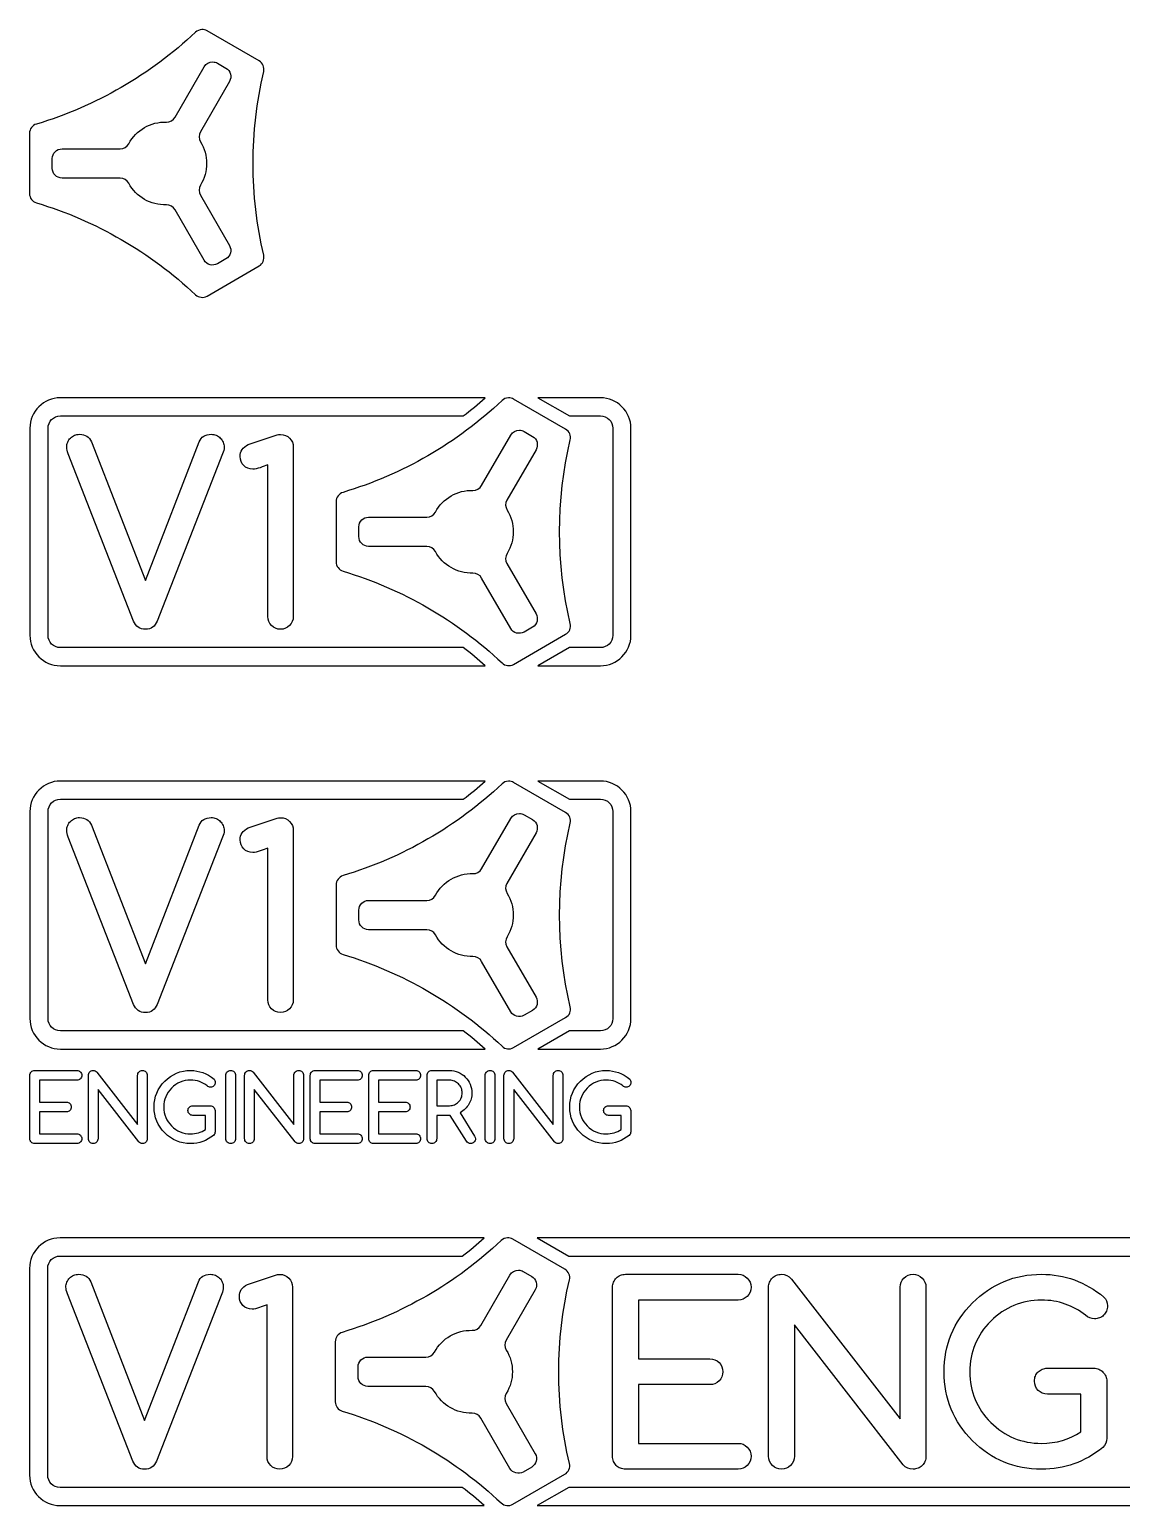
# Model space of a CAD drawing. Extents: x -584 to 559, y 282 to 652.
# Drawn here: x 9.6 to 279.4, y 287.4 to 652.3 of the extents above; entities that cross this region are included whole.
import ezdxf

# ---------------------------------------------------------------- set-up
doc = ezdxf.new("R2010")
doc.units = 0
doc.layers.add('4', color=7, linetype='CONTINUOUS')

msp = doc.modelspace()

# ---------------------------------------------------------------- linework, layer by layer
at = {"layer": '4', "color": 7}
for points in [[(52.180794, 652.269396)], [(54.912927, 644.291071)], [(127.937429, 561.281411)], [(130.669543, 553.303085)], [(68.497175, 507.26331)], [(38.250339, 504.133289)], [(127.937411, 466.592354)], [(130.669543, 458.614029)], [(68.497172, 412.574264)], [(38.250336, 409.444243)], [(24.146577, 378.272545)], [(62.759722, 378.272545)], [(107.845976, 378.272545)], [(126.859345, 378.272545)], [(127.738973, 353.768231)], [(130.471106, 345.789909)], [(68.298782, 299.75003)], [(192.23849, 299.810167)], [(38.051946, 296.620009)]]:
    msp.add_lwpolyline(points, close=True, dxfattribs=at)
for points in [[(66.338588, 644.52155), (53.475289, 651.948483)], [(45.573963, 630.637645), (52.761637, 643.087005)], [(56.052911, 643.969126), (58.139603, 642.764029)], [(59.021205, 639.473273), (51.833529, 627.023913)], [(9.613884, 626.624974), (9.613884, 611.77161)], [(15.235246, 617.993975), (15.235246, 620.403112)], [(17.644918, 622.812276), (32.020267, 622.812276)], [(32.020267, 615.584282), (17.644918, 615.584282)], [(51.833529, 611.373174), (59.021205, 598.923285)], [(52.761637, 595.309553), (45.573963, 607.758939)], [(58.139603, 595.632529), (56.052911, 594.427961)], [(53.475289, 586.448075), (66.338588, 593.875035)], [(122.230266, 561.319378), (17.247526, 561.319378)], [(142.095204, 553.533564), (129.231903, 560.960498)], [(135.224303, 561.319378), (143.015044, 556.821462), (150.685892, 556.821462)], [(150.685892, 561.319378), (135.224303, 561.319378)], [(17.247526, 556.821462), (116.79804, 556.821462)], [(9.7007, 553.772562), (9.7007, 502.648024)], [(14.198616, 502.648024), (14.198616, 553.772562)], [(63.681758, 549.759362), (70.573823, 552.046685)], [(121.330598, 539.649659), (128.518269, 552.09902)], [(131.809527, 552.98114), (133.896216, 551.776545)], [(153.734802, 553.772562), (153.734802, 502.648024)], [(158.232718, 502.648024), (158.232718, 553.772562)], [(35.330993, 506.149732), (19.16925, 547.472039)], [(24.94775, 550.391372), (38.250339, 516.171831), (51.552927, 550.391372)], [(57.331427, 547.472039), (41.169685, 506.149732)], [(74.787313, 549.097242), (74.787313, 507.26331)], [(134.777835, 548.485288), (127.590164, 536.035901)], [(68.497175, 507.26331), (68.497175, 544.733258)], [(85.370522, 535.636962), (85.370522, 520.783624)], [(90.991859, 527.005963), (90.991859, 529.415126)], [(93.401552, 531.82429), (107.776894, 531.82429)], [(107.776894, 524.596297), (93.401552, 524.596297)], [(127.590164, 520.385188), (134.777835, 507.935299)], [(128.518269, 504.321567), (121.330598, 516.770927)], [(133.896216, 504.644544), (131.809527, 503.439975)], [(129.231903, 495.460089), (142.095204, 502.887022)], [(116.798556, 499.599125), (17.247526, 499.599125)], [(150.685892, 499.599125), (143.015044, 499.599125), (135.224303, 495.101208), (150.685892, 495.101208)], [(17.247526, 495.101208), (122.230782, 495.101208)], [(122.232849, 466.630083), (17.247526, 466.630083)], [(142.095201, 458.844507), (129.231906, 466.271441)], [(135.225338, 466.630083), (143.016076, 462.132161), (150.685892, 462.132161)], [(150.685892, 466.630083), (135.225338, 466.630083)], [(17.247526, 462.132161), (116.804239, 462.132161)], [(9.7007, 459.083251), (9.7007, 407.95924)], [(14.198616, 407.95924), (14.198616, 459.083251)], [(63.681756, 455.070318), (70.573821, 457.357641)], [(121.33058, 444.9606), (128.518253, 457.409968)], [(131.809524, 458.292086), (133.896219, 457.087507)], [(153.734802, 459.083251), (153.734802, 407.95924)], [(158.232718, 407.95924), (158.232718, 459.083251)], [(35.33099, 411.460699), (19.169248, 452.782996)], [(24.947748, 455.702342), (38.250336, 421.482785), (51.552925, 455.702342)], [(57.331425, 452.782996), (41.169683, 411.460699)], [(74.78731, 454.408199), (74.78731, 412.574264)], [(134.777819, 453.796236), (127.590145, 441.346865)], [(68.497172, 412.574264), (68.497172, 450.044227)], [(85.370501, 440.947924), (85.370501, 426.094567)], [(90.991862, 432.316927), (90.991862, 434.726083)], [(93.401534, 437.135238), (107.776883, 437.135238)], [(107.776883, 429.907256), (93.401534, 429.907256)], [(127.590145, 425.696142), (134.777819, 413.246255)], [(128.518253, 409.632523), (121.33058, 422.081891)], [(133.896219, 409.9555), (131.809524, 408.750923)], [(129.231906, 400.771048), (142.095201, 408.197987)], [(116.804239, 404.91033), (17.247526, 404.91033)], [(150.685892, 404.91033), (143.016076, 404.91033), (135.225338, 400.412413), (150.685892, 400.412413)], [(17.247526, 400.412413), (122.233367, 400.412413)], [(10.895863, 395.120685), (21.327276, 395.120685)], [(26.266691, 394.680877), (36.325956, 381.745924), (36.325956, 393.925303)], [(64.879836, 394.680877), (74.939102, 381.745924), (74.939102, 393.925303)], [(80.183, 395.120685), (90.614415, 395.120685)], [(94.61782, 395.120685), (105.049233, 395.120685)], [(109.041361, 395.120686), (113.39436, 395.120686)], [(128.979459, 394.680877), (139.038724, 381.745924), (139.038724, 393.925303)], [(9.70048, 378.272545), (9.70048, 393.925303)], [(21.327276, 392.729918), (12.091246, 392.729918), (12.091246, 387.294308), (18.722242, 387.294308)], [(24.146577, 378.272545), (24.146577, 393.925303)], [(36.607885, 377.494419), (26.537343, 390.429369), (26.537343, 378.272545)], [(38.716723, 393.925303), (38.716723, 378.272545)], [(58.124791, 378.272545), (58.124791, 393.925303)], [(60.515558, 393.925303), (60.515558, 378.272545)], [(62.759722, 378.272545), (62.759722, 393.925303)], [(75.221031, 377.494419), (65.150489, 390.429369), (65.150489, 378.272545)], [(77.329869, 393.925303), (77.329869, 378.272545)], [(78.987618, 378.272545), (78.987618, 393.925303)], [(90.614415, 392.729918), (81.378385, 392.729918), (81.378385, 387.294308), (88.009381, 387.294308)], [(93.422436, 378.272545), (93.422436, 393.925303)], [(105.049233, 392.729918), (95.813203, 392.729918), (95.813203, 387.294308), (102.444198, 387.294308)], [(107.845976, 378.272545), (107.845976, 393.925303)], [(110.236743, 392.729918), (110.236743, 386.425964), (113.39436, 386.425964)], [(113.39436, 392.729918), (110.236743, 392.729918)], [(122.224416, 378.272545), (122.224416, 393.925303)], [(124.615183, 393.925303), (124.615183, 378.272545)], [(126.859345, 378.272545), (126.859345, 393.925303)], [(139.320656, 377.494419), (129.250112, 390.429369), (129.250112, 378.272545)], [(141.429491, 393.925303), (141.429491, 378.272545)], [(18.722242, 384.903541), (12.091246, 384.903541), (12.091246, 379.46793), (21.327276, 379.46793)], [(49.960093, 386.425964), (54.279263, 386.425964)], [(53.072601, 380.539263), (53.072601, 384.035197), (49.960093, 384.035197)], [(55.463369, 385.230579), (55.463369, 379.941571)], [(88.009381, 384.903541), (81.378385, 384.903541), (81.378385, 379.46793), (90.614415, 379.46793)], [(102.444198, 384.903541), (95.813203, 384.903541), (95.813203, 379.46793), (105.049233, 379.46793)], [(117.578203, 377.663578), (113.597351, 384.035197), (110.236743, 384.035197), (110.236743, 378.272545)], [(116.010671, 384.689273), (119.6081, 378.926624)], [(152.672857, 386.425964), (156.992026, 386.425964)], [(155.785365, 380.539263), (155.785365, 384.035197), (152.672857, 384.035197)], [(158.176132, 385.230579), (158.176132, 379.941571)], [(21.327276, 377.077163), (10.895863, 377.077163)], [(90.614415, 377.077163), (80.183, 377.077163)], [(105.049233, 377.077163), (94.61782, 377.077163)], [(121.99462, 353.769782), (17.154509, 353.769782)], [(141.896764, 346.020385), (129.033468, 353.447321)], [(135.089945, 353.769782), (142.880167, 349.271865), (551.538934, 349.271865)], [(551.538934, 353.769782), (135.089945, 353.769782)], [(17.154509, 349.271865), (116.559812, 349.271865)], [(9.613884, 346.229157), (9.613884, 295.164574)], [(14.1118, 295.164574), (14.1118, 346.229157)], [(63.483366, 342.246082), (70.375431, 344.533405)], [(121.132142, 332.136477), (128.319816, 344.585848)], [(131.611087, 345.467448), (133.697782, 344.262869)], [(156.875271, 344.77412), (184.714401, 344.77412)], [(197.896604, 343.600363), (224.742552, 309.079844), (224.742552, 341.583907)], [(35.1326, 298.636465), (18.970858, 339.958759)], [(24.749358, 342.878106), (38.051946, 308.658551), (51.354535, 342.878106)], [(57.133035, 339.958759), (40.971293, 298.636465)], [(74.58892, 341.583962), (74.58892, 299.75003)], [(134.579381, 340.972114), (127.391708, 328.522229)], [(153.685057, 299.810167), (153.685057, 341.583907)], [(192.23849, 299.810167), (192.23849, 341.583907)], [(231.122979, 341.583907), (231.122979, 299.810167)], [(68.298782, 299.75003), (68.298782, 337.219991)], [(184.714401, 338.393693), (160.065487, 338.393693), (160.065487, 323.887251), (177.762143, 323.887251)], [(225.494961, 297.733519), (198.618917, 332.254037), (198.618917, 299.810167)], [(85.172063, 328.123804), (85.172063, 313.270445)], [(90.79394, 319.492289), (90.79394, 321.90196)], [(93.203096, 324.311116), (107.578446, 324.311116)], [(261.12905, 321.569831), (272.655956, 321.569831)], [(177.762143, 317.506824), (160.065487, 317.506824), (160.065487, 303.000381), (184.714401, 303.000381)], [(275.81606, 318.379618), (275.81606, 304.264428)], [(107.578446, 317.083133), (93.203096, 317.083133)], [(269.435633, 305.859535), (269.435633, 315.189404), (261.12905, 315.189404)], [(127.391708, 312.871504), (134.579381, 300.422135)], [(128.319816, 296.808403), (121.132142, 309.257771)], [(133.697782, 297.13138), (131.611087, 295.926285)], [(184.714401, 296.619954), (156.875271, 296.619954)], [(116.560327, 292.121865), (17.154509, 292.121865)], [(129.033468, 287.946928), (141.896764, 295.373864)], [(551.538934, 292.121865), (142.879133, 292.121865), (135.088913, 287.623948), (551.538934, 287.623948)], [(17.154509, 287.623948), (121.995136, 287.623948)]]:
    msp.add_lwpolyline(points, dxfattribs=at)
for points in [[(50.619133, 651.616193), (39.460056, 641.109245), (26.008908, 633.342957), (11.330058, 628.932326)], [(52.180794, 652.269397), (51.612117, 652.24823), (51.054709, 652.026324), (50.619133, 651.616193)], [(53.475289, 651.948483), (53.072305, 652.181131), (52.623098, 652.285933), (52.180794, 652.269396)], [(52.761637, 643.087005), (53.219009, 643.879247), (54.058521, 644.31327), (54.912927, 644.291071)], [(54.912927, 644.291071), (55.301293, 644.281017), (55.692802, 644.177036), (56.052911, 643.969126)], [(58.139603, 642.764029), (59.291945, 642.098734), (59.68651, 640.625587), (59.021205, 639.473273)], [(67.479085, 641.881908), (67.723337, 642.917037), (67.259647, 643.98979), (66.338588, 644.52155)], [(67.479085, 596.51465), (63.959356, 611.432203), (63.959356, 626.964355), (67.479085, 641.881908)], [(11.330058, 628.932326), (10.311542, 628.626283), (9.613884, 627.688546), (9.613884, 626.624974)], [(34.138484, 624.074206), (35.975899, 627.467143), (39.564553, 629.539307), (43.421639, 629.434082)], [(43.421639, 629.434082), (44.305585, 629.410005), (45.13181, 629.871862), (45.573963, 630.637645)], [(32.020267, 622.812276), (32.904565, 622.812276), (33.717431, 623.296622), (34.138484, 624.074206)], [(51.833529, 627.023913), (51.391431, 626.25813), (51.404075, 625.311371), (51.866602, 624.557917)], [(51.866602, 624.557917), (53.886275, 621.270231), (53.886275, 617.126353), (51.866602, 613.838667)], [(15.235246, 620.403112), (15.235246, 621.733702), (16.314304, 622.812276), (17.644918, 622.812276)], [(17.644918, 615.584282), (16.314304, 615.584282), (15.235246, 616.663385), (15.235246, 617.993975)], [(34.138484, 614.322352), (33.717431, 615.099936), (32.904565, 615.584282), (32.020267, 615.584282)], [(43.421639, 608.963005), (39.564553, 608.857754), (35.975899, 610.929415), (34.138484, 614.322352)], [(51.866602, 613.838667), (51.403761, 613.08524), (51.391066, 612.138958), (51.833529, 611.373174)], [(9.613884, 611.77161), (9.613884, 610.708064), (10.311542, 609.770328), (11.330058, 609.464258)], [(11.330058, 609.464258), (26.008908, 605.053654), (39.460056, 597.287313), (50.619133, 586.780365)], [(45.573963, 607.758939), (45.13181, 608.524749), (44.305585, 608.987082), (43.421639, 608.963005)], [(59.021205, 598.923285), (59.68651, 597.770971), (59.291945, 596.297851), (58.139603, 595.632529)], [(56.052911, 594.427961), (54.900568, 593.76264), (53.426905, 594.157213), (52.761637, 595.309553)], [(66.338588, 593.875035), (67.259647, 594.406794), (67.723337, 595.479521), (67.479085, 596.51465)], [(50.619133, 586.780365), (51.393492, 586.051305), (52.554182, 585.916289), (53.475289, 586.448075)], [(17.247526, 561.319378), (13.105489, 561.319378), (9.7007, 557.914588), (9.7007, 553.772562)], [(126.37525, 560.628207), (115.216157, 550.121259), (101.765534, 542.354945), (87.086689, 537.944314)], [(116.79804, 556.821462), (118.660439, 558.251482), (120.472981, 559.751008), (122.230266, 561.319378)], [(127.937429, 561.281411), (127.368734, 561.260244), (126.810807, 561.038338), (126.37525, 560.628207)], [(129.231903, 560.960498), (128.828943, 561.193146), (128.379733, 561.297947), (127.937429, 561.281411)], [(158.232718, 553.772562), (158.232718, 557.914588), (154.82793, 561.319378), (150.685892, 561.319378)], [(14.198616, 553.772562), (14.198616, 555.500556), (15.519533, 556.821462), (17.247526, 556.821462)], [(150.685892, 556.821462), (152.413885, 556.821462), (153.734802, 555.500556), (153.734802, 553.772562)], [(19.048864, 550.33118), (19.209378, 550.732464), (19.430085, 551.073556), (19.710984, 551.354456)], [(19.710984, 551.354456), (20.011948, 551.655428), (20.35304, 551.886171), (20.73426, 552.046685)], [(20.73426, 552.046685), (21.115481, 552.207199), (21.53683, 552.287456), (21.998307, 552.287456)], [(21.998307, 552.287456), (23.402804, 552.287456), (24.385951, 551.655428), (24.94775, 550.391372)], [(51.552927, 550.391372), (52.034469, 551.655428), (53.017617, 552.287456), (54.50237, 552.287456)], [(54.50237, 552.287456), (54.943783, 552.287456), (55.3551, 552.207199), (55.736321, 552.046685)], [(55.736321, 552.046685), (56.137605, 551.886171), (56.478697, 551.655428), (56.759597, 551.354456)], [(56.759597, 551.354456), (57.06056, 551.073556), (57.291299, 550.732464), (57.451813, 550.33118)], [(70.573823, 552.046685), (70.93498, 552.187126), (71.296136, 552.257346), (71.657292, 552.257346)], [(71.657292, 552.257346), (72.560183, 552.257346), (73.302559, 551.946355), (73.884422, 551.324373)], [(73.884422, 551.324373), (74.486349, 550.722445), (74.787313, 549.980069), (74.787313, 549.097242)], [(128.518269, 552.09902), (128.975628, 552.891262), (129.815151, 553.325284), (130.669543, 553.303085)], [(130.669543, 553.303085), (131.057925, 553.293031), (131.449429, 553.18905), (131.809527, 552.98114)], [(133.896216, 551.776545), (135.048556, 551.111251), (135.443129, 549.637601), (134.777835, 548.485288)], [(143.235717, 550.893922), (143.47998, 551.929051), (143.016272, 553.001778), (142.095204, 553.533564)], [(18.808094, 549.097242), (18.808094, 549.538656), (18.888351, 549.949968), (19.048864, 550.33118)], [(19.16925, 547.472039), (18.928479, 548.094022), (18.808094, 548.635756), (18.808094, 549.097242)], [(57.692584, 549.097242), (57.692584, 548.575572), (57.572198, 548.033838), (57.331427, 547.472039)], [(57.451813, 550.33118), (57.612327, 549.949968), (57.692584, 549.538656), (57.692584, 549.097242)], [(61.665302, 546.809919), (61.665302, 547.451975), (61.825816, 548.023801), (62.146844, 548.525398)], [(62.146844, 548.525398), (62.487936, 549.027013), (62.999574, 549.438334), (63.681758, 549.759362)], [(143.235717, 505.526664), (139.715991, 520.444217), (139.715991, 535.97637), (143.235717, 550.893922)], [(62.538097, 544.55268), (61.956234, 545.154607), (61.665302, 545.90702), (61.665302, 546.809919)], [(64.795323, 543.679899), (63.892433, 543.679899), (63.140024, 543.970826), (62.538097, 544.55268)], [(66.601105, 544.041055), (65.938985, 543.800284), (65.337058, 543.679899), (64.795323, 543.679899)], [(68.497175, 544.733258), (67.895248, 544.532615), (67.263224, 544.301881), (66.601105, 544.041055)], [(87.086689, 537.944314), (86.068175, 537.63827), (85.370522, 536.700508), (85.370522, 535.636962)], [(109.895121, 533.08622), (111.73252, 536.479157), (115.32117, 538.551348), (119.178266, 538.446096)], [(119.178266, 538.446096), (120.062212, 538.422019), (120.888427, 538.883876), (121.330598, 539.649659)], [(107.776894, 531.82429), (108.661184, 531.82429), (109.474064, 532.308636), (109.895121, 533.08622)], [(127.590164, 536.035901), (127.148071, 535.270117), (127.160692, 534.323359), (127.623237, 533.569905)], [(127.623237, 533.569905), (129.642907, 530.282219), (129.642907, 526.138368), (127.623237, 522.850682)], [(90.991859, 529.415126), (90.991859, 530.745716), (92.070962, 531.82429), (93.401552, 531.82429)], [(93.401552, 524.596297), (92.070962, 524.596297), (90.991859, 525.675373), (90.991859, 527.005963)], [(109.895121, 523.334366), (109.474064, 524.11195), (108.661184, 524.596297), (107.776894, 524.596297)], [(119.178266, 517.974993), (115.32117, 517.869768), (111.73252, 519.941429), (109.895121, 523.334366)], [(127.623237, 522.850682), (127.160375, 522.097254), (127.147701, 521.150972), (127.590164, 520.385188)], [(85.370522, 520.783624), (85.370522, 519.720079), (86.068175, 518.782342), (87.086689, 518.476272)], [(87.086689, 518.476272), (101.765534, 514.065668), (115.216157, 506.29983), (126.37525, 495.792882)], [(121.330598, 516.770927), (120.888427, 517.536737), (120.062212, 517.999123), (119.178266, 517.974993)], [(69.400065, 505.03618), (68.798138, 505.658162), (68.497175, 506.400539), (68.497175, 507.26331)], [(74.787313, 507.26331), (74.787313, 506.400539), (74.476317, 505.658162), (73.854326, 505.03618)], [(134.777835, 507.935299), (135.443129, 506.782985), (135.048556, 505.309865), (133.896216, 504.644544)], [(38.250339, 504.133289), (36.845842, 504.133289), (35.872727, 504.805437), (35.330993, 506.149732)], [(41.169685, 506.149732), (40.627951, 504.805437), (39.654835, 504.133289), (38.250339, 504.133289)], [(71.627196, 504.133289), (70.764434, 504.133289), (70.022057, 504.434253), (69.400065, 505.03618)], [(73.854326, 505.03618), (73.252399, 504.434253), (72.510022, 504.133289), (71.627196, 504.133289)], [(131.809527, 503.439975), (130.657187, 502.77468), (129.183537, 503.169227), (128.518269, 504.321567)], [(142.095204, 502.887022), (143.016272, 503.418782), (143.47998, 504.491535), (143.235717, 505.526664)], [(9.7007, 502.648024), (9.7007, 498.505999), (13.105489, 495.101208), (17.247526, 495.101208)], [(17.247526, 499.599125), (15.519533, 499.599125), (14.198616, 500.92003), (14.198616, 502.648024)], [(153.734802, 502.648024), (153.734802, 500.92003), (152.413885, 499.599125), (150.685892, 499.599125)], [(150.685892, 495.101208), (154.82793, 495.101208), (158.232718, 498.505999), (158.232718, 502.648024)], [(122.230782, 495.101208), (120.473483, 496.669632), (118.660974, 498.169105), (116.798556, 499.599125)], [(126.37525, 495.792882), (127.149606, 495.063822), (128.310809, 494.928303), (129.231903, 495.460089)], [(17.247526, 466.630083), (13.105489, 466.630083), (9.7007, 463.225293), (9.7007, 459.083251)], [(126.375231, 465.93915), (115.216138, 455.432221), (101.765518, 447.665906), (87.086673, 443.255278)], [(116.804239, 462.132161), (118.665826, 463.561578), (120.476351, 465.062348), (122.232849, 466.630083)], [(127.937411, 466.592354), (127.368737, 466.571187), (126.810807, 466.349281), (126.375231, 465.93915)], [(129.231906, 466.271441), (128.828927, 466.504089), (128.379712, 466.60889), (127.937411, 466.592354)], [(158.232718, 459.083251), (158.232718, 463.225293), (154.82793, 466.630083), (150.685892, 466.630083)], [(14.198616, 459.083251), (14.198616, 460.811245), (15.519533, 462.132161), (17.247526, 462.132161)], [(150.685892, 462.132161), (152.413885, 462.132161), (153.734802, 460.811245), (153.734802, 459.083251)], [(19.048862, 455.642149), (19.209376, 456.043434), (19.430083, 456.384526), (19.710982, 456.665425)], [(19.710982, 456.665425), (20.011946, 456.966389), (20.353038, 457.197128), (20.734258, 457.357641)], [(20.734258, 457.357641), (21.115479, 457.518155), (21.536828, 457.598412), (21.998305, 457.598412)], [(21.998305, 457.598412), (23.402802, 457.598412), (24.385949, 456.966389), (24.947748, 455.702342)], [(51.552925, 455.702342), (52.034466, 456.966389), (53.017614, 457.598412), (54.502368, 457.598412)], [(54.502368, 457.598412), (54.943781, 457.598412), (55.355098, 457.518155), (55.736318, 457.357641)], [(55.736318, 457.357641), (56.137603, 457.197128), (56.478695, 456.966389), (56.759594, 456.665425)], [(56.759594, 456.665425), (57.060558, 456.384526), (57.291296, 456.043434), (57.45181, 455.642149)], [(70.573821, 457.357641), (70.934977, 457.498091), (71.296133, 457.568316), (71.657289, 457.568316)], [(71.657289, 457.568316), (72.56018, 457.568316), (73.302557, 457.25732), (73.88442, 456.635329)], [(73.88442, 456.635329), (74.486347, 456.033402), (74.78731, 455.291025), (74.78731, 454.408199)], [(128.518253, 457.409968), (128.975625, 458.202202), (129.81514, 458.63623), (130.669543, 458.614029)], [(130.669543, 458.614029), (131.057909, 458.603948), (131.449419, 458.499998), (131.809524, 458.292086)], [(133.896219, 457.087507), (135.048559, 456.422212), (135.443113, 454.948549), (134.777819, 453.796236)], [(143.235701, 410.837618), (139.715976, 425.75517), (139.715976, 441.287321), (143.235701, 456.204873)], [(143.235701, 456.204873), (143.479964, 457.240002), (143.016269, 458.312721), (142.095201, 458.844507)], [(18.808091, 454.408199), (18.808091, 454.849612), (18.888348, 455.260929), (19.048862, 455.642149)], [(19.169248, 452.782996), (18.928477, 453.404987), (18.808091, 453.946721), (18.808091, 454.408199)], [(57.692581, 454.408199), (57.692581, 453.886529), (57.572196, 453.344794), (57.331425, 452.782996)], [(57.45181, 455.642149), (57.612324, 455.260929), (57.692581, 454.849612), (57.692581, 454.408199)], [(61.6653, 452.120876), (61.6653, 452.762931), (61.825814, 453.334762), (62.146841, 453.836368)], [(62.146841, 453.836368), (62.487933, 454.337974), (62.999571, 454.749291), (63.681756, 455.070318)], [(62.538094, 449.863649), (61.956231, 450.465576), (61.6653, 451.217985), (61.6653, 452.120876)], [(64.795321, 448.990855), (63.89243, 448.990855), (63.140021, 449.281786), (62.538094, 449.863649)], [(66.601102, 449.352011), (65.938982, 449.11124), (65.337055, 448.990855), (64.795321, 448.990855)], [(68.497172, 450.044227), (67.895245, 449.843585), (67.263222, 449.612846), (66.601102, 449.352011)], [(87.086673, 443.255278), (86.068159, 442.949232), (85.370501, 442.011469), (85.370501, 440.947924)], [(109.8951, 438.397176), (111.732499, 441.790114), (115.321159, 443.862307), (119.178255, 443.757055)], [(119.178255, 443.757055), (120.062202, 443.732978), (120.888408, 444.194816), (121.33058, 444.9606)], [(107.776883, 437.135238), (108.661174, 437.135238), (109.474042, 437.619592), (109.8951, 438.397176)], [(127.590145, 441.346865), (127.148053, 440.581082), (127.160674, 439.63432), (127.623218, 438.880866)], [(127.623218, 438.880866), (129.642889, 435.59318), (129.642889, 431.449311), (127.623218, 428.161625)], [(90.991862, 434.726083), (90.991862, 436.056672), (92.070944, 437.135238), (93.401534, 437.135238)], [(93.401534, 429.907256), (92.070944, 429.907256), (90.991862, 430.986337), (90.991862, 432.316927)], [(109.8951, 428.645315), (109.474042, 429.422899), (108.661174, 429.907256), (107.776883, 429.907256)], [(119.178255, 423.285954), (115.321159, 423.18073), (111.732499, 425.252377), (109.8951, 428.645315)], [(127.623218, 428.161625), (127.160356, 427.408197), (127.147682, 426.461925), (127.590145, 425.696142)], [(85.370501, 426.094567), (85.370501, 425.031022), (86.068159, 424.093285), (87.086673, 423.787215)], [(87.086673, 423.787215), (101.765518, 419.376611), (115.216138, 411.610794), (126.375231, 401.103846)], [(121.33058, 422.081891), (120.888408, 422.847701), (120.062202, 423.310084), (119.178255, 423.285954)], [(69.400063, 410.347134), (68.798136, 410.969125), (68.497172, 411.711502), (68.497172, 412.574264)], [(74.78731, 412.574264), (74.78731, 411.711502), (74.476315, 410.969125), (73.854323, 410.347134)], [(134.777819, 413.246255), (135.443113, 412.093942), (135.048559, 410.620821), (133.896219, 409.9555)], [(38.250336, 409.444243), (36.84584, 409.444243), (35.872724, 410.116395), (35.33099, 411.460699)], [(41.169683, 411.460699), (40.627948, 410.116395), (39.654833, 409.444243), (38.250336, 409.444243)], [(71.627193, 409.444243), (70.764431, 409.444243), (70.022054, 409.745206), (69.400063, 410.347134)], [(73.854323, 410.347134), (73.252396, 409.745206), (72.510019, 409.444243), (71.627193, 409.444243)], [(131.809524, 408.750923), (130.657185, 408.085629), (129.183522, 408.480183), (128.518253, 409.632523)], [(142.095201, 408.197987), (143.016269, 408.729746), (143.479964, 409.802489), (143.235701, 410.837618)], [(9.7007, 407.95924), (9.7007, 403.817204), (13.105489, 400.412413), (17.247526, 400.412413)], [(17.247526, 404.91033), (15.519533, 404.91033), (14.198616, 406.231246), (14.198616, 407.95924)], [(153.734802, 407.95924), (153.734802, 406.231246), (152.413885, 404.91033), (150.685892, 404.91033)], [(150.685892, 400.412413), (154.82793, 400.412413), (158.232718, 403.817204), (158.232718, 407.95924)], [(122.233367, 400.412413), (120.476711, 401.980315), (118.666006, 403.480797), (116.804239, 404.91033)], [(126.375231, 401.103846), (127.149587, 400.374787), (128.310812, 400.239262), (129.231906, 400.771048)], [(9.70048, 393.925303), (9.70048, 394.090701), (9.730552, 394.244823), (9.790697, 394.387668)], [(9.790697, 394.387668), (9.850842, 394.538031), (9.933542, 394.665839), (10.038796, 394.771094)], [(10.038796, 394.771094), (10.151568, 394.883865), (10.279376, 394.970323), (10.422221, 395.030468)], [(10.422221, 395.030468), (10.565065, 395.090613), (10.722946, 395.120685), (10.895863, 395.120685)], [(21.327276, 395.120685), (21.658074, 395.120685), (21.940004, 395.004155), (22.173066, 394.771094)], [(22.173066, 394.771094), (22.406128, 394.538032), (22.522659, 394.256101), (22.522659, 393.925303)], [(24.146577, 393.925303), (24.146577, 394.090701), (24.176649, 394.244823), (24.236795, 394.387668)], [(24.236795, 394.387668), (24.29694, 394.538031), (24.379639, 394.665839), (24.484893, 394.771094)], [(24.484893, 394.771094), (24.597665, 394.883865), (24.725473, 394.970323), (24.868318, 395.030468)], [(24.868318, 395.030468), (25.011162, 395.090613), (25.169043, 395.120686), (25.34196, 395.120686)], [(25.34196, 395.120686), (25.695313, 395.120686), (26.003556, 394.974083), (26.266691, 394.680877)], [(36.325956, 393.925303), (36.325956, 394.256101), (36.442487, 394.538032), (36.675549, 394.771094)], [(36.675549, 394.771094), (36.908612, 395.004155), (37.190542, 395.120685), (37.52134, 395.120685)], [(37.52134, 395.120685), (37.852138, 395.120685), (38.134068, 395.004155), (38.367129, 394.771094)], [(38.367129, 394.771094), (38.600191, 394.538032), (38.716723, 394.256101), (38.716723, 393.925303)], [(43.035892, 392.470545), (44.802653, 394.237305), (46.930284, 395.120686), (49.418788, 395.120686)], [(49.418788, 395.120686), (51.553938, 395.120686), (53.48234, 394.417741), (55.203992, 393.011851)], [(58.124791, 393.925303), (58.124791, 394.256101), (58.241322, 394.538032), (58.474385, 394.771094)], [(58.474385, 394.771094), (58.707446, 395.004155), (58.989375, 395.120686), (59.320173, 395.120686)], [(59.320173, 395.120686), (59.650971, 395.120686), (59.932902, 395.004155), (60.165964, 394.771094)], [(60.165964, 394.771094), (60.399027, 394.538032), (60.515558, 394.256101), (60.515558, 393.925303)], [(62.759722, 393.925303), (62.759722, 394.090701), (62.789795, 394.244823), (62.84994, 394.387668)], [(62.84994, 394.387668), (62.910085, 394.538031), (62.992784, 394.665839), (63.098037, 394.771094)], [(63.098037, 394.771094), (63.21081, 394.883865), (63.338618, 394.970323), (63.481463, 395.030468)], [(63.481463, 395.030468), (63.624308, 395.090613), (63.782189, 395.120686), (63.955105, 395.120686)], [(63.955105, 395.120686), (64.308457, 395.120686), (64.616701, 394.974083), (64.879836, 394.680877)], [(74.939102, 393.925303), (74.939102, 394.256101), (75.055633, 394.538032), (75.288696, 394.771094)], [(75.288696, 394.771094), (75.521756, 395.004155), (75.803686, 395.120685), (76.134484, 395.120685)], [(76.134484, 395.120685), (76.465282, 395.120685), (76.747212, 395.004155), (76.980275, 394.771094)], [(76.980275, 394.771094), (77.213337, 394.538032), (77.329869, 394.256101), (77.329869, 393.925303)], [(78.987618, 393.925303), (78.987618, 394.090701), (79.017691, 394.244823), (79.077836, 394.387668)], [(79.077836, 394.387668), (79.137981, 394.538031), (79.22068, 394.665839), (79.325933, 394.771094)], [(79.325933, 394.771094), (79.438705, 394.883865), (79.566514, 394.970323), (79.709359, 395.030468)], [(79.709359, 395.030468), (79.852204, 395.090613), (80.010085, 395.120685), (80.183, 395.120685)], [(90.614415, 395.120685), (90.945213, 395.120685), (91.227143, 395.004155), (91.460204, 394.771094)], [(91.460204, 394.771094), (91.693266, 394.538032), (91.809798, 394.256101), (91.809798, 393.925303)], [(93.422436, 393.925303), (93.422436, 394.090701), (93.452508, 394.244823), (93.512653, 394.387668)], [(93.512653, 394.387668), (93.572798, 394.538031), (93.655498, 394.665839), (93.760753, 394.771094)], [(93.760753, 394.771094), (93.873525, 394.883865), (94.001333, 394.970323), (94.144177, 395.030468)], [(94.144177, 395.030468), (94.287022, 395.090613), (94.444903, 395.120685), (94.61782, 395.120685)], [(105.049233, 395.120685), (105.380031, 395.120685), (105.661961, 395.004155), (105.895024, 394.771094)], [(105.895024, 394.771094), (106.128084, 394.538032), (106.244615, 394.256101), (106.244615, 393.925303)], [(107.845976, 393.925303), (107.845976, 394.090701), (107.876049, 394.244823), (107.936194, 394.387668)], [(107.936194, 394.387668), (107.996339, 394.538031), (108.079039, 394.665839), (108.184294, 394.771094)], [(108.184294, 394.771094), (108.297066, 394.883865), (108.424874, 394.970323), (108.567717, 395.030468)], [(108.567717, 395.030468), (108.710562, 395.090613), (108.868444, 395.120686), (109.041361, 395.120686)], [(113.39436, 395.120686), (114.153693, 395.120686), (114.867917, 394.974083), (115.53703, 394.680877)], [(115.53703, 394.680877), (116.213662, 394.387669), (116.800076, 393.989207), (117.296274, 393.485492)], [(122.224416, 393.925303), (122.224416, 394.256101), (122.340947, 394.538032), (122.574008, 394.771094)], [(122.574008, 394.771094), (122.80707, 395.004155), (123.089001, 395.120686), (123.419799, 395.120686)], [(123.419799, 395.120686), (123.750597, 395.120686), (124.032527, 395.004155), (124.265589, 394.771094)], [(124.265589, 394.771094), (124.498652, 394.538032), (124.615183, 394.256101), (124.615183, 393.925303)], [(126.859345, 393.925303), (126.859345, 394.090701), (126.889417, 394.244823), (126.949562, 394.387668)], [(126.949562, 394.387668), (127.009708, 394.538031), (127.092407, 394.665839), (127.197662, 394.771094)], [(127.197662, 394.771094), (127.310435, 394.883865), (127.438243, 394.970323), (127.581086, 395.030468)], [(127.581086, 395.030468), (127.723931, 395.090613), (127.881812, 395.120686), (128.05473, 395.120686)], [(128.05473, 395.120686), (128.408083, 395.120686), (128.716326, 394.974083), (128.979459, 394.680877)], [(139.038724, 393.925303), (139.038724, 394.256101), (139.155256, 394.538032), (139.388318, 394.771094)], [(139.388318, 394.771094), (139.621381, 395.004155), (139.903311, 395.120685), (140.234109, 395.120685)], [(140.234109, 395.120685), (140.564907, 395.120685), (140.846837, 395.004155), (141.0799, 394.771094)], [(141.0799, 394.771094), (141.312961, 394.538032), (141.429491, 394.256101), (141.429491, 393.925303)], [(145.748655, 392.470545), (147.515416, 394.237305), (149.643048, 395.120686), (152.131551, 395.120686)], [(152.131551, 395.120686), (154.266702, 395.120686), (156.195103, 394.417741), (157.916756, 393.011851)], [(22.173066, 393.079512), (21.940004, 392.84645), (21.658074, 392.729918), (21.327276, 392.729918)], [(22.522659, 393.925303), (22.522659, 393.594505), (22.406128, 393.312575), (22.173066, 393.079512)], [(40.397025, 386.098926), (40.397025, 388.587427), (41.276647, 390.7113), (43.035892, 392.470545)], [(44.716195, 390.778963), (43.430593, 389.493361), (42.787792, 387.933349), (42.787792, 386.098926)], [(49.418788, 392.729918), (47.584363, 392.729918), (46.016832, 392.0796), (44.716195, 390.778963)], [(51.606566, 392.369048), (50.922416, 392.609628), (50.193156, 392.729918), (49.418788, 392.729918)], [(53.501137, 391.331545), (52.929758, 391.782633), (52.298235, 392.128468), (51.606566, 392.369048)], [(54.324372, 390.99323), (54.016129, 390.99323), (53.741717, 391.106002), (53.501137, 391.331545)], [(54.786736, 391.083448), (54.643891, 391.023303), (54.48977, 390.99323), (54.324372, 390.99323)], [(55.170163, 391.331545), (55.064908, 391.226292), (54.937099, 391.143593), (54.786736, 391.083448)], [(55.429536, 391.714971), (55.369391, 391.572126), (55.282933, 391.444318), (55.170163, 391.331545)], [(55.203992, 393.011851), (55.4145, 392.816378), (55.519754, 392.541965), (55.519754, 392.188613)], [(55.519754, 392.188613), (55.519754, 392.015697), (55.489681, 391.857816), (55.429536, 391.714971)], [(91.460204, 393.079512), (91.227143, 392.84645), (90.945213, 392.729918), (90.614415, 392.729918)], [(91.809798, 393.925303), (91.809798, 393.594505), (91.693266, 393.312575), (91.460204, 393.079512)], [(105.895024, 393.079512), (105.661961, 392.84645), (105.380031, 392.729918), (105.049233, 392.729918)], [(106.244615, 393.925303), (106.244615, 393.594505), (106.128084, 393.312575), (105.895024, 393.079512)], [(114.612298, 392.481821), (114.228875, 392.647219), (113.822895, 392.729918), (113.39436, 392.729918)], [(115.615971, 391.805189), (115.330281, 392.090877), (114.995724, 392.316421), (114.612298, 392.481821)], [(116.292604, 390.801519), (116.127204, 391.184942), (115.90166, 391.519499), (115.615971, 391.805189)], [(116.540701, 389.572302), (116.540701, 390.008354), (116.458002, 390.418093), (116.292604, 390.801519)], [(117.296274, 393.485492), (117.799989, 392.981776), (118.19845, 392.391603), (118.491656, 391.714971)], [(118.491656, 391.714971), (118.784864, 391.045858), (118.931468, 390.331635), (118.931468, 389.572302)], [(143.109789, 386.098926), (143.109789, 388.587427), (143.989411, 390.7113), (145.748655, 392.470545)], [(147.428958, 390.778963), (146.143356, 389.493361), (145.500556, 387.933349), (145.500556, 386.098926)], [(152.131551, 392.729918), (150.297126, 392.729918), (148.729595, 392.0796), (147.428958, 390.778963)], [(154.319327, 392.369048), (153.635178, 392.609628), (152.905919, 392.729918), (152.131551, 392.729918)], [(156.213897, 391.331545), (155.642519, 391.782633), (155.010996, 392.128468), (154.319327, 392.369048)], [(157.037135, 390.99323), (156.72889, 390.99323), (156.454478, 391.106002), (156.213897, 391.331545)], [(157.4995, 391.083448), (157.356655, 391.023303), (157.202533, 390.99323), (157.037135, 390.99323)], [(157.882923, 391.331545), (157.77767, 391.226292), (157.649863, 391.143593), (157.4995, 391.083448)], [(158.1423, 391.714971), (158.082155, 391.572126), (157.995696, 391.444318), (157.882923, 391.331545)], [(157.916756, 393.011851), (158.127263, 392.816378), (158.232517, 392.541965), (158.232517, 392.188613)], [(158.232517, 392.188613), (158.232517, 392.015697), (158.202445, 391.857816), (158.1423, 391.714971)], [(18.722242, 387.294308), (19.05304, 387.294308), (19.33497, 387.177777), (19.568032, 386.944714)], [(19.568032, 386.944714), (19.801094, 386.711653), (19.917625, 386.429724), (19.917625, 386.098926)], [(88.009381, 387.294308), (88.340179, 387.294308), (88.622109, 387.177777), (88.855172, 386.944714)], [(88.855172, 386.944714), (89.088233, 386.711653), (89.204763, 386.429724), (89.204763, 386.098926)], [(102.444198, 387.294308), (102.774996, 387.294308), (103.056926, 387.177777), (103.289989, 386.944714)], [(103.289989, 386.944714), (103.523052, 386.711653), (103.639583, 386.429724), (103.639583, 386.098926)], [(114.623577, 386.674061), (115.007001, 386.839461), (115.337799, 387.065005), (115.615971, 387.350693)], [(115.615971, 387.350693), (115.90166, 387.643901), (116.127204, 387.978458), (116.292604, 388.354364)], [(116.292604, 388.354364), (116.458002, 388.737789), (116.540701, 389.143768), (116.540701, 389.572302)], [(118.187174, 386.786834), (117.946593, 386.373336), (117.642108, 385.986152), (117.273718, 385.625282)], [(118.739756, 388.117543), (118.619466, 387.65142), (118.435272, 387.20785), (118.187174, 386.786834)], [(118.931468, 389.572302), (118.931468, 389.076106), (118.867564, 388.591186), (118.739756, 388.117543)], [(19.568032, 385.253135), (19.33497, 385.020072), (19.05304, 384.903541), (18.722242, 384.903541)], [(19.917625, 386.098926), (19.917625, 385.768128), (19.801094, 385.486197), (19.568032, 385.253135)], [(43.035892, 379.716027), (41.276647, 381.475272), (40.397025, 383.602905), (40.397025, 386.098926)], [(42.787792, 386.098926), (42.787792, 384.256981), (43.430593, 382.693209), (44.716195, 381.407609)], [(48.764711, 385.230579), (48.764711, 385.395979), (48.794784, 385.550101), (48.854929, 385.692946)], [(49.103026, 384.373512), (48.877483, 384.606574), (48.764711, 384.892263), (48.764711, 385.230579)], [(48.854929, 385.692946), (48.915074, 385.843309), (48.997773, 385.971117), (49.103026, 386.07637)], [(49.103026, 386.07637), (49.215798, 386.189142), (49.343607, 386.275601), (49.486452, 386.335746)], [(49.960093, 384.035197), (49.621778, 384.035197), (49.336089, 384.147968), (49.103026, 384.373512)], [(49.486452, 386.335746), (49.629295, 386.395891), (49.787176, 386.425964), (49.960093, 386.425964)], [(54.279263, 386.425964), (54.437143, 386.425964), (54.587506, 386.392132), (54.730351, 386.32447)], [(54.730351, 386.32447), (54.873196, 386.264325), (54.997245, 386.177866), (55.102498, 386.065093)], [(55.102498, 386.065093), (55.215271, 385.959839), (55.301729, 385.83203), (55.361874, 385.681667)], [(55.361874, 385.681667), (55.429537, 385.538824), (55.463369, 385.388461), (55.463369, 385.230579)], [(88.855172, 385.253135), (88.622109, 385.020072), (88.340179, 384.903541), (88.009381, 384.903541)], [(89.204763, 386.098926), (89.204763, 385.768128), (89.088233, 385.486197), (88.855172, 385.253135)], [(103.289989, 385.253135), (103.056926, 385.020072), (102.774996, 384.903541), (102.444198, 384.903541)], [(103.639583, 386.098926), (103.639583, 385.768128), (103.523052, 385.486197), (103.289989, 385.253135)], [(113.39436, 386.425964), (113.830413, 386.425964), (114.240152, 386.508663), (114.623577, 386.674061)], [(117.273718, 385.625282), (116.912848, 385.271929), (116.491832, 384.959926), (116.010671, 384.689273)], [(145.748655, 379.716027), (143.989411, 381.475272), (143.109789, 383.602905), (143.109789, 386.098926)], [(145.500556, 386.098926), (145.500556, 384.256981), (146.143356, 382.693209), (147.428958, 381.407609)], [(151.477475, 385.230579), (151.477475, 385.395979), (151.507547, 385.550101), (151.567692, 385.692946)], [(151.815789, 384.373512), (151.590246, 384.606574), (151.477475, 384.892263), (151.477475, 385.230579)], [(151.567692, 385.692946), (151.627836, 385.843309), (151.710535, 385.971117), (151.815789, 386.07637)], [(151.815789, 386.07637), (151.928562, 386.189142), (152.05637, 386.275601), (152.199213, 386.335746)], [(152.672857, 384.035197), (152.334541, 384.035197), (152.048852, 384.147968), (151.815789, 384.373512)], [(152.199213, 386.335746), (152.342058, 386.395891), (152.499939, 386.425964), (152.672857, 386.425964)], [(156.992026, 386.425964), (157.149907, 386.425964), (157.300269, 386.392132), (157.443114, 386.32447)], [(157.443114, 386.32447), (157.585958, 386.264325), (157.710007, 386.177866), (157.815261, 386.065093)], [(157.815261, 386.065093), (157.928034, 385.959839), (158.014493, 385.83203), (158.074638, 385.681667)], [(158.074638, 385.681667), (158.142301, 385.538824), (158.176132, 385.388461), (158.176132, 385.230579)], [(21.327276, 379.46793), (21.658074, 379.46793), (21.940004, 379.351399), (22.173066, 379.118336)], [(49.418788, 377.077163), (46.922767, 377.077163), (44.795135, 377.956785), (43.035892, 379.716027)], [(44.716195, 381.407609), (46.009314, 380.11449), (47.576845, 379.46793), (49.418788, 379.46793)], [(49.418788, 379.46793), (50.77957, 379.46793), (51.997508, 379.825041), (53.072601, 380.539263)], [(55.463369, 379.941571), (55.463369, 379.625811), (55.33932, 379.340121), (55.091222, 379.084504)], [(90.614415, 379.46793), (90.945213, 379.46793), (91.227143, 379.351399), (91.460204, 379.118336)], [(105.049233, 379.46793), (105.380031, 379.46793), (105.661961, 379.351399), (105.895024, 379.118336)], [(152.131551, 377.077163), (149.63553, 377.077163), (147.507898, 377.956785), (145.748655, 379.716027)], [(147.428958, 381.407609), (148.722077, 380.11449), (150.289608, 379.46793), (152.131551, 379.46793)], [(152.131551, 379.46793), (153.492333, 379.46793), (154.710271, 379.825041), (155.785365, 380.539263)], [(158.176132, 379.941571), (158.176132, 379.625811), (158.052083, 379.340121), (157.803985, 379.084504)], [(9.790697, 377.798904), (9.730552, 377.941747), (9.70048, 378.099628), (9.70048, 378.272545)], [(10.038796, 377.415478), (9.933542, 377.52825), (9.850842, 377.656059), (9.790697, 377.798904)], [(10.422221, 377.167381), (10.279376, 377.227526), (10.151568, 377.310225), (10.038796, 377.415478)], [(10.895863, 377.077163), (10.722946, 377.077163), (10.565065, 377.107236), (10.422221, 377.167381)], [(22.173066, 377.426754), (21.940004, 377.193694), (21.658074, 377.077163), (21.327276, 377.077163)], [(22.173066, 379.118336), (22.406128, 378.885274), (22.522659, 378.603343), (22.522659, 378.272545)], [(22.522659, 378.272545), (22.522659, 377.941747), (22.406128, 377.659817), (22.173066, 377.426754)], [(24.49617, 377.426754), (24.263108, 377.659817), (24.146577, 377.941747), (24.146577, 378.272545)], [(25.34196, 377.077163), (25.011163, 377.077163), (24.729232, 377.193694), (24.49617, 377.426754)], [(26.187751, 377.426754), (25.954688, 377.193694), (25.672758, 377.077163), (25.34196, 377.077163)], [(26.537343, 378.272545), (26.537343, 377.941747), (26.420812, 377.659817), (26.187751, 377.426754)], [(37.52134, 377.077163), (37.167988, 377.077163), (36.863502, 377.216248), (36.607885, 377.494419)], [(37.983705, 377.167381), (37.84086, 377.107236), (37.686738, 377.077163), (37.52134, 377.077163)], [(38.367129, 377.415478), (38.261876, 377.310225), (38.134068, 377.227526), (37.983705, 377.167381)], [(38.626505, 377.798904), (38.56636, 377.656059), (38.479901, 377.52825), (38.367129, 377.415478)], [(38.716723, 378.272545), (38.716723, 378.099628), (38.68665, 377.941747), (38.626505, 377.798904)], [(55.091222, 379.084504), (53.414677, 377.746277), (51.523866, 377.077163), (49.418788, 377.077163)], [(58.474385, 377.426754), (58.241322, 377.659817), (58.124791, 377.941747), (58.124791, 378.272545)], [(59.320173, 377.077163), (58.989375, 377.077163), (58.707446, 377.193694), (58.474385, 377.426754)], [(60.165964, 377.426754), (59.932902, 377.193694), (59.650971, 377.077163), (59.320173, 377.077163)], [(60.515558, 378.272545), (60.515558, 377.941747), (60.399027, 377.659817), (60.165964, 377.426754)], [(63.109316, 377.426754), (62.876254, 377.659817), (62.759722, 377.941747), (62.759722, 378.272545)], [(63.955104, 377.077163), (63.624307, 377.077163), (63.342377, 377.193694), (63.109316, 377.426754)], [(64.800895, 377.426754), (64.567833, 377.193694), (64.285902, 377.077163), (63.955104, 377.077163)], [(65.150489, 378.272545), (65.150489, 377.941747), (65.033958, 377.659817), (64.800895, 377.426754)], [(76.134484, 377.077163), (75.781133, 377.077163), (75.476649, 377.216248), (75.221031, 377.494419)], [(76.596849, 377.167381), (76.454005, 377.107236), (76.299884, 377.077163), (76.134484, 377.077163)], [(76.980275, 377.415478), (76.87502, 377.310225), (76.747211, 377.227526), (76.596849, 377.167381)], [(77.239651, 377.798904), (77.179506, 377.656059), (77.093047, 377.52825), (76.980275, 377.415478)], [(77.329869, 378.272545), (77.329869, 378.099628), (77.299796, 377.941747), (77.239651, 377.798904)], [(79.077836, 377.798904), (79.017691, 377.941747), (78.987618, 378.099628), (78.987618, 378.272545)], [(79.325933, 377.415478), (79.22068, 377.52825), (79.137981, 377.656059), (79.077836, 377.798904)], [(79.709359, 377.167381), (79.566514, 377.227526), (79.438705, 377.310225), (79.325933, 377.415478)], [(80.183, 377.077163), (80.010085, 377.077163), (79.852204, 377.107236), (79.709359, 377.167381)], [(91.460204, 377.426754), (91.227143, 377.193694), (90.945213, 377.077163), (90.614415, 377.077163)], [(91.460204, 379.118336), (91.693266, 378.885274), (91.809798, 378.603343), (91.809798, 378.272545)], [(91.809798, 378.272545), (91.809798, 377.941747), (91.693266, 377.659817), (91.460204, 377.426754)], [(93.512653, 377.798904), (93.452508, 377.941747), (93.422436, 378.099628), (93.422436, 378.272545)], [(93.760753, 377.415478), (93.655498, 377.52825), (93.572798, 377.656059), (93.512653, 377.798904)], [(94.144177, 377.167381), (94.001333, 377.227526), (93.873525, 377.310225), (93.760753, 377.415478)], [(94.61782, 377.077163), (94.444903, 377.077163), (94.287022, 377.107236), (94.144177, 377.167381)], [(105.895024, 377.426754), (105.661961, 377.193694), (105.380031, 377.077163), (105.049233, 377.077163)], [(105.895024, 379.118336), (106.128084, 378.885274), (106.244615, 378.603343), (106.244615, 378.272545)], [(106.244615, 378.272545), (106.244615, 377.941747), (106.128084, 377.659817), (105.895024, 377.426754)], [(108.19557, 377.426754), (107.962508, 377.659817), (107.845976, 377.941747), (107.845976, 378.272545)], [(109.041361, 377.077163), (108.710563, 377.077163), (108.428633, 377.193694), (108.19557, 377.426754)], [(109.887152, 377.426754), (109.65409, 377.193694), (109.372159, 377.077163), (109.041361, 377.077163)], [(110.236743, 378.272545), (110.236743, 377.941747), (110.120213, 377.659817), (109.887152, 377.426754)], [(118.60443, 377.077163), (118.183414, 377.077163), (117.841339, 377.272635), (117.578203, 377.663578)], [(119.066794, 377.167381), (118.923949, 377.107236), (118.769828, 377.077163), (118.60443, 377.077163)], [(119.45022, 377.415478), (119.344966, 377.310225), (119.217157, 377.227526), (119.066794, 377.167381)], [(119.709594, 377.798904), (119.649449, 377.656059), (119.562991, 377.52825), (119.45022, 377.415478)], [(119.6081, 378.926624), (119.735908, 378.716117), (119.799812, 378.49809), (119.799812, 378.272545)], [(119.799812, 378.272545), (119.799812, 378.099628), (119.769739, 377.941747), (119.709594, 377.798904)], [(122.574008, 377.426754), (122.340947, 377.659817), (122.224416, 377.941747), (122.224416, 378.272545)], [(123.419799, 377.077163), (123.089001, 377.077163), (122.80707, 377.193694), (122.574008, 377.426754)], [(124.265589, 377.426754), (124.032527, 377.193694), (123.750597, 377.077163), (123.419799, 377.077163)], [(124.615183, 378.272545), (124.615183, 377.941747), (124.498652, 377.659817), (124.265589, 377.426754)], [(127.208939, 377.426754), (126.975876, 377.659817), (126.859345, 377.941747), (126.859345, 378.272545)], [(128.05473, 377.077163), (127.723932, 377.077163), (127.442001, 377.193694), (127.208939, 377.426754)], [(128.900521, 377.426754), (128.667458, 377.193694), (128.385528, 377.077163), (128.05473, 377.077163)], [(129.250112, 378.272545), (129.250112, 377.941747), (129.133581, 377.659817), (128.900521, 377.426754)], [(140.234109, 377.077163), (139.880756, 377.077163), (139.576272, 377.216248), (139.320656, 377.494419)], [(140.696474, 377.167381), (140.553629, 377.107236), (140.399507, 377.077163), (140.234109, 377.077163)], [(141.0799, 377.415478), (140.974645, 377.310225), (140.846836, 377.227526), (140.696474, 377.167381)], [(141.339274, 377.798904), (141.279129, 377.656059), (141.192671, 377.52825), (141.0799, 377.415478)], [(141.429491, 378.272545), (141.429491, 378.099628), (141.399419, 377.941747), (141.339274, 377.798904)], [(157.803985, 379.084504), (156.12744, 377.746277), (154.236629, 377.077163), (152.131551, 377.077163)], [(17.154509, 353.769782), (13.015903, 353.769782), (9.613884, 350.367761), (9.613884, 346.229157)], [(126.17731, 353.115044), (115.018233, 342.608101), (101.567086, 334.841776), (86.888235, 330.431156)], [(116.559812, 349.271865), (118.423568, 350.701107), (120.236054, 352.201991), (121.99462, 353.769782)], [(127.738973, 353.768231), (127.170296, 353.746985), (126.612888, 353.525151), (126.17731, 353.115044)], [(129.033468, 353.447321), (128.630484, 353.679974), (128.181277, 353.784763), (127.738973, 353.768231)], [(14.1118, 346.229157), (14.1118, 347.953719), (15.429947, 349.271865), (17.154509, 349.271865)], [(18.850472, 342.817913), (19.010986, 343.219198), (19.231693, 343.56029), (19.512592, 343.841189)], [(19.512592, 343.841189), (19.813556, 344.142153), (20.154648, 344.372891), (20.535868, 344.533405)], [(20.535868, 344.533405), (20.917089, 344.693919), (21.338438, 344.774176), (21.799915, 344.774176)], [(21.799915, 344.774176), (23.204412, 344.774176), (24.187559, 344.142153), (24.749358, 342.878106)], [(51.354535, 342.878106), (51.836077, 344.142153), (52.819224, 344.774176), (54.303978, 344.774176)], [(54.303978, 344.774176), (54.745391, 344.774176), (55.156708, 344.693919), (55.537928, 344.533405)], [(55.537928, 344.533405), (55.939213, 344.372891), (56.280305, 344.142153), (56.561204, 343.841189)], [(56.561204, 343.841189), (56.862168, 343.56029), (57.092906, 343.219198), (57.25342, 342.817913)], [(70.375431, 344.533405), (70.736587, 344.673855), (71.097743, 344.74408), (71.4589, 344.74408)], [(71.4589, 344.74408), (72.36179, 344.74408), (73.104167, 344.433084), (73.68603, 343.811093)], [(73.68603, 343.811093), (74.287957, 343.209166), (74.58892, 342.466789), (74.58892, 341.583962)], [(128.319816, 344.585848), (128.777188, 345.378077), (129.6167, 345.812102), (130.471106, 345.789909)], [(130.471106, 345.789909), (130.859472, 345.779828), (131.250981, 345.675355), (131.611087, 345.467448)], [(133.697782, 344.262869), (134.850124, 343.597571), (135.244687, 342.124443), (134.579381, 340.972114)], [(143.037264, 298.013496), (139.517535, 312.931045), (139.517535, 328.463193), (143.037264, 343.380753)], [(143.037264, 343.380753), (143.281516, 344.415872), (142.817824, 345.488601), (141.896764, 346.020385)], [(153.925828, 342.817857), (154.086342, 343.219142), (154.307049, 343.560234), (154.587948, 343.841133)], [(154.587948, 343.841133), (154.888912, 344.142097), (155.230004, 344.372836), (155.611224, 344.53335)], [(155.611224, 344.53335), (155.992445, 344.693864), (156.413794, 344.77412), (156.875271, 344.77412)], [(184.714401, 344.77412), (185.597228, 344.77412), (186.349636, 344.463125), (186.971628, 343.841133)], [(186.971628, 343.841133), (187.593619, 343.219142), (187.904615, 342.466733), (187.904615, 341.583907)], [(192.479261, 342.817857), (192.639774, 343.219142), (192.860481, 343.560234), (193.14138, 343.841133)], [(193.14138, 343.841133), (193.442344, 344.142097), (193.783436, 344.372836), (194.164656, 344.53335)], [(194.164656, 344.53335), (194.545877, 344.693864), (194.967226, 344.77412), (195.428703, 344.77412)], [(195.428703, 344.77412), (196.371722, 344.77412), (197.194356, 344.382868), (197.896604, 343.600363)], [(224.742552, 341.583907), (224.742552, 342.466733), (225.053548, 343.219142), (225.675539, 343.841133)], [(225.675539, 343.841133), (226.297531, 344.463125), (227.049939, 344.77412), (227.932766, 344.77412)], [(227.932766, 344.77412), (228.815592, 344.77412), (229.568001, 344.463125), (230.189992, 343.841133)], [(230.189992, 343.841133), (230.811984, 343.219142), (231.122979, 342.466733), (231.122979, 341.583907)], [(242.649888, 337.701477), (247.364984, 342.416573), (253.043163, 344.77412), (259.684425, 344.77412)], [(259.684425, 344.77412), (265.382661, 344.77412), (270.529138, 342.898114), (275.123857, 339.146102)], [(18.609702, 341.583963), (18.609702, 342.025376), (18.689959, 342.436693), (18.850472, 342.817913)], [(18.970858, 339.958759), (18.730087, 340.580751), (18.609702, 341.122485), (18.609702, 341.583963)], [(57.494191, 341.583963), (57.494191, 341.062292), (57.373806, 340.520558), (57.133035, 339.958759)], [(57.25342, 342.817913), (57.413934, 342.436693), (57.494191, 342.025376), (57.494191, 341.583963)], [(61.46691, 339.29664), (61.46691, 339.938695), (61.627424, 340.510526), (61.948452, 341.012132)], [(61.948452, 341.012132), (62.289544, 341.513738), (62.801182, 341.925055), (63.483366, 342.246082)], [(153.685057, 341.583907), (153.685057, 342.02532), (153.765314, 342.436637), (153.925828, 342.817857)], [(187.904615, 341.583907), (187.904615, 340.701081), (187.593619, 339.948672), (186.971628, 339.32668)], [(192.23849, 341.583907), (192.23849, 342.02532), (192.318747, 342.436637), (192.479261, 342.817857)], [(62.339704, 337.039413), (61.757841, 337.64134), (61.46691, 338.393749), (61.46691, 339.29664)], [(64.596931, 336.166619), (63.69404, 336.166619), (62.941631, 336.45755), (62.339704, 337.039413)], [(66.402712, 336.527775), (65.740592, 336.287004), (65.138665, 336.166619), (64.596931, 336.166619)], [(68.298782, 337.219991), (67.696855, 337.019349), (67.064832, 336.78861), (66.402712, 336.527775)], [(186.971628, 339.32668), (186.349636, 338.704689), (185.597228, 338.393693), (184.714401, 338.393693)], [(235.607341, 320.697037), (235.607341, 327.338299), (237.954857, 333.006446), (242.649888, 337.701477)], [(259.684425, 338.393693), (254.788751, 338.393693), (250.605358, 336.658137), (247.134245, 333.187024)], [(265.523107, 337.43061), (263.697268, 338.072666), (261.751041, 338.393693), (259.684425, 338.393693)], [(270.579294, 334.661745), (269.054412, 335.8656), (267.369017, 336.788555), (265.523107, 337.43061)], [(275.725784, 335.685022), (275.56527, 335.303801), (275.334527, 334.962709), (275.033555, 334.661745)], [(275.123857, 339.146102), (275.685656, 338.624432), (275.966555, 337.892087), (275.966555, 336.949068)], [(275.966555, 336.949068), (275.966555, 336.487591), (275.886298, 336.066242), (275.725784, 335.685022)], [(118.980334, 330.932417), (119.86428, 330.908287), (120.689989, 331.370691), (121.132142, 332.136477)], [(247.134245, 333.187024), (243.703261, 329.75604), (241.987768, 325.592711), (241.987768, 320.697037)], [(272.776341, 333.758855), (271.953699, 333.758855), (271.22135, 334.059818), (270.579294, 334.661745)], [(274.010279, 333.999626), (273.629067, 333.839112), (273.217755, 333.758855), (272.776341, 333.758855)], [(275.033555, 334.661745), (274.752655, 334.380846), (274.411563, 334.16014), (274.010279, 333.999626)], [(86.888235, 330.431156), (85.869719, 330.125102), (85.172063, 329.187373), (85.172063, 328.123804)], [(109.697181, 325.573054), (111.534596, 328.965986), (115.123248, 331.037658), (118.980334, 330.932417)], [(127.391708, 328.522229), (126.94961, 327.756433), (126.962255, 326.810203), (127.424781, 326.056747)], [(107.578446, 324.311116), (108.462744, 324.311116), (109.276129, 324.795481), (109.697181, 325.573054)], [(127.424781, 326.056747), (129.444454, 322.769066), (129.444454, 318.625186), (127.424781, 315.337502)], [(90.79394, 321.90196), (90.79394, 323.232534), (91.872483, 324.311116), (93.203096, 324.311116)], [(177.762143, 323.887251), (178.64497, 323.887251), (179.397379, 323.576255), (180.01937, 322.954264)], [(180.01937, 322.954264), (180.641361, 322.332272), (180.952357, 321.579864), (180.952357, 320.697037)], [(258.841727, 320.636844), (259.14269, 320.937808), (259.483782, 321.168547), (259.865003, 321.329061)], [(259.865003, 321.329061), (260.246223, 321.489574), (260.667572, 321.569831), (261.12905, 321.569831)], [(272.655956, 321.569831), (273.077296, 321.569831), (273.478581, 321.479542), (273.85981, 321.298964)], [(273.85981, 321.298964), (274.241022, 321.13845), (274.572077, 320.907712), (274.852977, 320.606748)], [(93.203096, 317.083133), (91.872483, 317.083133), (90.79394, 318.161696), (90.79394, 319.492289)], [(180.01937, 318.439811), (179.397379, 317.817819), (178.64497, 317.506824), (177.762143, 317.506824)], [(180.952357, 320.697037), (180.952357, 319.814211), (180.641361, 319.061802), (180.01937, 318.439811)], [(242.649888, 303.662501), (237.954857, 308.357532), (235.607341, 314.035711), (235.607341, 320.697037)], [(241.987768, 320.697037), (241.987768, 315.781299), (243.703261, 311.607938), (247.134245, 308.176954)], [(257.938836, 318.379618), (257.938836, 318.821031), (258.019093, 319.232348), (258.179607, 319.613568)], [(258.841727, 316.092295), (258.2398, 316.714286), (257.938836, 317.476727), (257.938836, 318.379618)], [(258.179607, 319.613568), (258.340121, 320.014853), (258.560828, 320.355945), (258.841727, 320.636844)], [(274.852977, 320.606748), (275.153949, 320.325849), (275.384692, 319.984757), (275.545206, 319.583472)], [(275.545206, 319.583472), (275.725775, 319.202252), (275.81606, 318.800967), (275.81606, 318.379618)], [(109.697181, 315.821195), (109.276129, 316.598779), (108.462744, 317.083133), (107.578446, 317.083133)], [(118.980334, 310.461832), (115.123248, 310.356589), (111.534596, 312.428263), (109.697181, 315.821195)], [(127.424781, 315.337502), (126.96194, 314.584064), (126.949245, 313.637282), (127.391708, 312.871504)], [(261.12905, 315.189404), (260.226159, 315.189404), (259.463718, 315.490368), (258.841727, 316.092295)], [(85.172063, 313.270445), (85.172063, 312.206894), (85.869719, 311.26915), (86.888235, 310.963093)], [(86.888235, 310.963093), (101.567086, 306.552486), (115.018233, 298.786148), (126.17731, 288.279208)], [(121.132142, 309.257771), (120.689989, 310.023589), (119.86428, 310.485949), (118.980334, 310.461832)], [(247.134245, 308.176954), (250.585294, 304.725905), (254.768687, 303.000381), (259.684425, 303.000381)], [(184.714401, 303.000381), (185.597228, 303.000381), (186.349636, 302.689385), (186.971628, 302.067394)], [(259.684425, 296.619954), (253.023098, 296.619954), (247.34492, 298.967469), (242.649888, 303.662501)], [(259.684425, 303.000381), (263.316053, 303.000381), (266.566456, 303.953432), (269.435633, 305.859535)], [(275.81606, 304.264428), (275.81606, 303.42173), (275.485005, 302.659289), (274.822894, 301.977105)], [(69.201673, 297.5229), (68.599746, 298.144891), (68.298782, 298.887268), (68.298782, 299.75003)], [(74.58892, 299.75003), (74.58892, 298.887268), (74.277925, 298.144891), (73.655933, 297.5229)], [(134.579381, 300.422135), (135.244687, 299.269804), (134.850124, 297.796686), (133.697782, 297.13138)], [(153.925828, 298.54612), (153.765314, 298.927341), (153.685057, 299.34869), (153.685057, 299.810167)], [(186.971628, 302.067394), (187.593619, 301.445403), (187.904615, 300.692994), (187.904615, 299.810167)], [(187.904615, 299.810167), (187.904615, 298.927341), (187.593619, 298.174932), (186.971628, 297.552941)], [(193.171477, 297.552941), (192.549485, 298.174932), (192.23849, 298.927341), (192.23849, 299.810167)], [(198.618917, 299.810167), (198.618917, 298.927341), (198.307921, 298.174932), (197.68593, 297.552941)], [(231.122979, 299.810167), (231.122979, 299.34869), (231.042722, 298.927341), (230.882209, 298.54612)], [(274.822894, 301.977105), (270.34856, 298.405671), (265.302404, 296.619954), (259.684425, 296.619954)], [(38.051946, 296.620009), (36.64745, 296.620009), (35.674334, 297.292161), (35.1326, 298.636465)], [(40.971293, 298.636465), (40.429558, 297.292161), (39.456443, 296.620009), (38.051946, 296.620009)], [(71.428803, 296.620009), (70.566041, 296.620009), (69.823664, 296.920973), (69.201673, 297.5229)], [(73.655933, 297.5229), (73.054006, 296.920973), (72.31163, 296.620009), (71.428803, 296.620009)], [(131.611087, 295.926285), (130.458744, 295.260985), (128.985084, 295.656071), (128.319816, 296.808403)], [(141.896764, 295.373864), (142.817824, 295.90564), (143.281516, 296.978356), (143.037264, 298.013496)], [(154.587948, 297.522844), (154.307049, 297.823808), (154.086342, 298.1649), (153.925828, 298.54612)], [(155.611224, 296.860725), (155.230004, 297.021239), (154.888912, 297.241945), (154.587948, 297.522844)], [(156.875271, 296.619954), (156.413794, 296.619954), (155.992445, 296.700211), (155.611224, 296.860725)], [(186.971628, 297.552941), (186.349636, 296.930949), (185.597228, 296.619954), (184.714401, 296.619954)], [(195.428703, 296.619954), (194.545877, 296.619954), (193.793468, 296.930949), (193.171477, 297.552941)], [(197.68593, 297.552941), (197.063939, 296.930949), (196.31153, 296.619954), (195.428703, 296.619954)], [(227.932766, 296.619954), (226.989747, 296.619954), (226.177145, 296.991142), (225.494961, 297.733519)], [(229.166716, 296.860725), (228.785496, 296.700211), (228.374179, 296.619954), (227.932766, 296.619954)], [(230.189992, 297.522844), (229.909093, 297.241945), (229.568001, 297.021239), (229.166716, 296.860725)], [(230.882209, 298.54612), (230.721695, 298.1649), (230.490956, 297.823808), (230.189992, 297.522844)], [(9.613884, 295.164574), (9.613884, 291.025966), (13.015903, 287.623948), (17.154509, 287.623948)], [(17.154509, 292.121865), (15.429947, 292.121865), (14.1118, 293.440011), (14.1118, 295.164574)], [(121.995136, 287.623948), (120.236581, 289.191756), (118.424076, 290.69261), (116.560327, 292.121865)], [(126.17731, 288.279208), (126.951671, 287.550143), (128.112361, 287.415153), (129.033468, 287.946928)]]:
    msp.add_open_spline(points, degree=3, dxfattribs=at)

doc.saveas('drawing.dxf')
